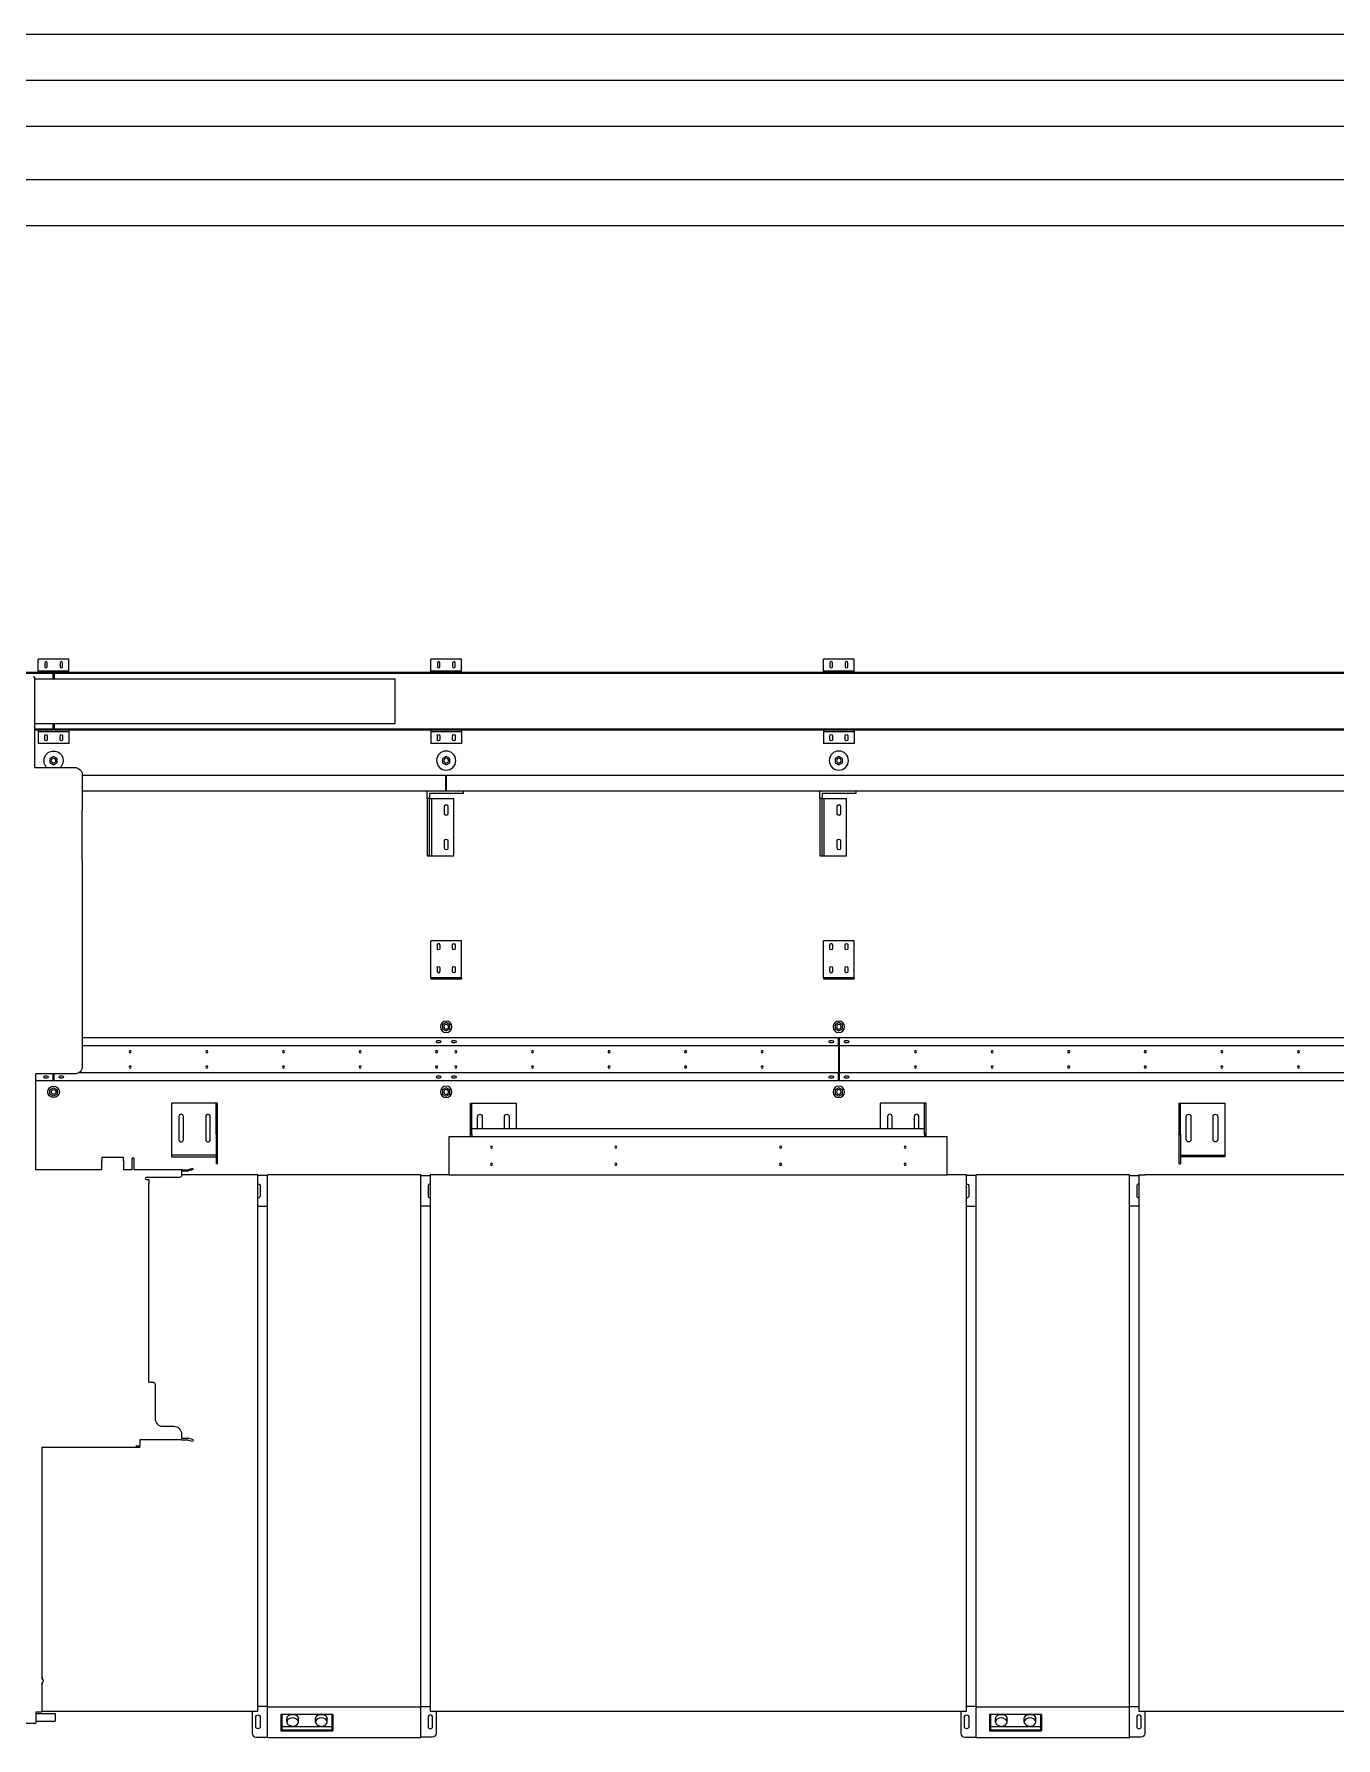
# Model space of a CAD drawing. Header units: inches. Extents: x -26985 to 86262, y -10753 to 149570.
# Drawn here: x 15152 to 18550, y 135209 to 139657 of the extents above; entities that cross this region are included whole.
import ezdxf

# ---------------------------------------------------------------- set-up
doc = ezdxf.new("R2010")
doc.units = ezdxf.units.IN
doc.header["$MEASUREMENT"] = 0
doc.linetypes.add('CENTER2', pattern=[1.125, 0.75, -0.125, 0.125, -0.125])
doc.layers.add('DUCT-回风中心线', color=5, linetype='CENTER2')

msp = doc.modelspace()

# ---------------------------------------------------------------- linework, layer by layer
at = {"color": 0, "linetype": 'Continuous', "lineweight": -3}
for p, q in [((-9688.6, 139656.9), (73931.4, 139656.9)), ((-9568.6, 139416.9), (73931.4, 139416.9)), ((-9568.6, 139276.9), (73931.4, 139276.9))]:
    msp.add_line(p, q, dxfattribs=at)
at = {"color": 1, "linetype": 'Continuous', "lineweight": -3}
for p, q in [((-9568.6, 139536.9), (73931.4, 139536.9)), ((-9568.6, 139156.9), (73931.4, 139156.9))]:
    msp.add_line(p, q, dxfattribs=at)
at = {"color": 0, "linetype": 'Continuous', "lineweight": 0}
for p, q in [((15162.7, 137994.3), (15162.7, 138025.3)), ((15242.7, 138025.3), (15162.7, 138025.3)), ((15242.7, 137994.3), (15242.7, 138025.3)), ((16187.7, 137994.3), (16187.7, 138025.3)), ((16267.7, 138025.3), (16187.7, 138025.3)), ((16267.7, 137994.3), (16267.7, 138025.3)), ((17212.7, 137994.3), (17212.7, 138025.3)), ((17292.7, 138025.3), (17212.7, 138025.3)), ((17292.7, 137994.3), (17292.7, 138025.3)), ((15200.7, 137990.3), (12129.7, 137990.3)), ((12129.7, 137988.3), (15200.7, 137988.3)), ((15162.7, 137990.3), (15162.7, 137994.3)), ((15162.7, 137994.3), (15242.7, 137994.3)), ((15179.5, 138015.3), (15179.5, 138005.3)), ((15186, 138005.3), (15186, 138015.3)), ((15200.7, 137990.3), (15200.7, 137988.3)), ((15204.7, 137990.3), (15200.7, 137990.3)), ((15200.7, 137988.3), (15200.7, 137973.3)), ((18051.2, 137990.3), (15204.7, 137990.3)), ((15204.7, 137990.3), (15204.7, 137988.3)), ((15204.7, 137988.3), (18051.2, 137988.3)), ((15204.7, 137973.3), (15204.7, 137988.3)), ((15219.5, 138015.3), (15219.5, 138005.3)), ((15226, 138005.3), (15226, 138015.3)), ((15242.7, 137990.3), (15242.7, 137994.3)), ((16187.7, 137990.3), (16187.7, 137994.3)), ((16187.7, 137994.3), (16267.7, 137994.3)), ((16204.5, 138015.3), (16204.5, 138005.3)), ((16211, 138005.3), (16211, 138015.3)), ((16244.5, 138015.3), (16244.5, 138005.3)), ((16251, 138005.3), (16251, 138015.3)), ((16267.7, 137990.3), (16267.7, 137994.3)), ((17212.7, 137990.3), (17212.7, 137994.3)), ((17212.7, 137994.3), (17292.7, 137994.3)), ((17229.5, 138015.3), (17229.5, 138005.3)), ((17236, 138005.3), (17236, 138015.3)), ((17269.5, 138015.3), (17269.5, 138005.3)), ((17276, 138005.3), (17276, 138015.3)), ((17292.7, 137990.3), (17292.7, 137994.3)), ((20725.7, 137990.3), (18051.2, 137990.3)), ((18051.2, 137988.3), (20725.7, 137988.3)), ((15153.7, 137978.3), (15149.7, 137978.3)), ((15153.7, 137742.3), (15153.7, 137978.3)), ((15153.7, 137973.3), (16094, 137973.3)), ((16094, 137857.3), (16094, 137973.3)), ((15153.7, 137857.3), (16094, 137857.3)), ((15200.7, 137857.3), (15200.7, 137842.3)), ((15204.7, 137842.3), (15204.7, 137857.3)), ((15200.7, 137842.3), (15153.7, 137842.3)), ((15153.7, 137840.3), (15200.7, 137840.3)), ((15162.7, 137840.3), (15162.7, 137836.3)), ((15162.7, 137836.3), (15242.7, 137836.3)), ((15162.7, 137836.3), (15162.7, 137805.3)), ((15242.7, 137805.3), (15162.7, 137805.3)), ((15179.5, 137815.3), (15179.5, 137825.3)), ((15186, 137825.3), (15186, 137815.3)), ((15200.7, 137842.3), (15200.7, 137840.3)), ((15204.7, 137840.3), (15200.7, 137840.3)), ((15204.7, 137842.3), (15204.7, 137840.3)), ((18051.2, 137842.3), (15204.7, 137842.3)), ((15204.7, 137840.3), (18051.2, 137840.3)), ((15219.5, 137815.3), (15219.5, 137825.3)), ((15226, 137825.3), (15226, 137815.3)), ((15242.7, 137840.3), (15242.7, 137836.3)), ((15242.7, 137836.3), (15242.7, 137805.3)), ((16187.7, 137840.3), (16187.7, 137836.3)), ((16187.7, 137836.3), (16267.7, 137836.3)), ((16187.7, 137836.3), (16187.7, 137805.3)), ((16267.7, 137805.3), (16187.7, 137805.3)), ((16204.5, 137815.3), (16204.5, 137825.3)), ((16211, 137825.3), (16211, 137815.3)), ((16244.5, 137815.3), (16244.5, 137825.3)), ((16251, 137825.3), (16251, 137815.3)), ((16267.7, 137840.3), (16267.7, 137836.3)), ((16267.7, 137836.3), (16267.7, 137805.3)), ((17212.7, 137840.3), (17212.7, 137836.3)), ((17212.7, 137836.3), (17292.7, 137836.3)), ((17212.7, 137836.3), (17212.7, 137805.3)), ((17292.7, 137805.3), (17212.7, 137805.3)), ((17229.5, 137815.3), (17229.5, 137825.3)), ((17236, 137825.3), (17236, 137815.3)), ((17269.5, 137815.3), (17269.5, 137825.3)), ((17276, 137825.3), (17276, 137815.3)), ((17292.7, 137840.3), (17292.7, 137836.3)), ((17292.7, 137836.3), (17292.7, 137805.3)), ((20725.7, 137842.3), (18051.2, 137842.3)), ((18051.2, 137840.3), (20725.7, 137840.3)), ((15202.7, 137771.3), (15193.2, 137765.8)), ((15193.2, 137765.8), (15193.2, 137754.8)), ((15212.2, 137765.8), (15202.7, 137771.3)), ((15212.2, 137754.8), (15212.2, 137765.8)), ((16227.7, 137771.3), (16218.2, 137765.8)), ((16218.2, 137765.8), (16218.2, 137754.8)), ((16237.2, 137765.8), (16227.7, 137771.3)), ((16237.2, 137754.8), (16237.2, 137765.8)), ((17252.7, 137771.3), (17243.2, 137765.8)), ((17243.2, 137765.8), (17243.2, 137754.8)), ((17262.2, 137765.8), (17252.7, 137771.3)), ((17262.2, 137754.8), (17262.2, 137765.8)), ((15153.7, 137742.3), (15257.7, 137742.3)), ((15193.2, 137754.8), (15202.7, 137749.4)), ((15202.7, 137749.4), (15212.2, 137754.8)), ((15277.7, 137722.3), (16226.7, 137722.3)), ((15277.7, 137722.3), (15277.7, 137629.8)), ((16218.2, 137754.8), (16227.7, 137749.4)), ((16226.7, 137681.3), (16226.7, 137722.3)), ((16227.7, 137749.4), (16237.2, 137754.8)), ((16228.7, 137722.3), (18051.2, 137722.3)), ((16228.7, 137681.3), (16228.7, 137722.3)), ((17243.2, 137754.8), (17252.7, 137749.4)), ((17252.7, 137749.4), (17262.2, 137754.8)), ((18051.2, 137722.3), (18676.7, 137722.3)), ((15277.7, 137681.3), (16226.7, 137681.3)), ((16177.7, 137681.3), (16272.7, 137681.3)), ((16177.7, 137661.3), (16177.7, 137681.3)), ((16183.7, 137675.3), (16183.7, 137661.3)), ((16183.7, 137675.3), (16272.7, 137675.3)), ((16228.7, 137681.3), (18051.2, 137681.3)), ((16272.7, 137675.3), (16272.7, 137681.3)), ((17202.7, 137681.3), (17297.7, 137681.3)), ((17202.7, 137661.3), (17202.7, 137681.3)), ((17208.7, 137675.3), (17208.7, 137661.3)), ((17208.7, 137675.3), (17297.7, 137675.3)), ((17297.7, 137675.3), (17297.7, 137681.3)), ((18051.2, 137681.3), (18676.7, 137681.3)), ((15277.7, 137499.8), (15277.7, 137629.8)), ((16183.7, 137661.3), (16177.7, 137661.3)), ((16177.7, 137661.3), (16177.7, 137511.3)), ((16183.7, 137661.3), (16189.7, 137661.3)), ((16183.7, 137511.3), (16183.7, 137661.3)), ((16189.7, 137511.3), (16189.7, 137661.3)), ((16189.7, 137661.3), (16247.7, 137661.3)), ((16223.5, 137621.3), (16223.5, 137641.3)), ((16232, 137641.3), (16232, 137621.3)), ((16247.7, 137511.3), (16247.7, 137661.3)), ((17208.7, 137661.3), (17202.7, 137661.3)), ((17202.7, 137661.3), (17202.7, 137511.3)), ((17208.7, 137661.3), (17214.7, 137661.3)), ((17208.7, 137511.3), (17208.7, 137661.3)), ((17214.7, 137511.3), (17214.7, 137661.3)), ((17214.7, 137661.3), (17272.7, 137661.3)), ((17248.5, 137621.3), (17248.5, 137641.3)), ((17257, 137641.3), (17257, 137621.3)), ((17272.7, 137511.3), (17272.7, 137661.3)), ((16223.5, 137531.3), (16223.5, 137551.3)), ((16232, 137551.3), (16232, 137531.3)), ((17248.5, 137531.3), (17248.5, 137551.3)), ((17257, 137551.3), (17257, 137531.3)), ((15277.7, 137499.8), (15277.7, 136962.3)), ((16177.7, 137511.3), (16183.7, 137511.3)), ((16183.7, 137511.3), (16189.7, 137511.3)), ((16189.7, 137511.3), (16247.7, 137511.3)), ((17202.7, 137511.3), (17208.7, 137511.3)), ((17208.7, 137511.3), (17214.7, 137511.3)), ((17214.7, 137511.3), (17272.7, 137511.3)), ((16267.7, 137289.3), (16187.7, 137289.3)), ((16187.7, 137193.3), (16187.7, 137289.3)), ((16204.5, 137269.3), (16204.5, 137279.3)), ((16211, 137279.3), (16211, 137269.3)), ((16244.5, 137269.3), (16244.5, 137279.3)), ((16251, 137279.3), (16251, 137269.3)), ((16267.7, 137193.3), (16267.7, 137289.3)), ((17292.7, 137289.3), (17212.7, 137289.3)), ((17212.7, 137193.3), (17212.7, 137289.3)), ((17229.5, 137269.3), (17229.5, 137279.3)), ((17236, 137279.3), (17236, 137269.3)), ((17269.5, 137269.3), (17269.5, 137279.3)), ((17276, 137279.3), (17276, 137269.3)), ((17292.7, 137193.3), (17292.7, 137289.3)), ((16267.7, 137193.3), (16187.7, 137193.3)), ((16187.7, 137193.3), (16187.7, 137189.3)), ((16267.7, 137189.3), (16187.7, 137189.3)), ((16204.5, 137209.3), (16204.5, 137219.3)), ((16211, 137219.3), (16211, 137209.3)), ((16244.5, 137209.3), (16244.5, 137219.3)), ((16251, 137219.3), (16251, 137209.3)), ((16267.7, 137193.3), (16267.7, 137189.3)), ((17292.7, 137193.3), (17212.7, 137193.3)), ((17212.7, 137193.3), (17212.7, 137189.3)), ((17292.7, 137189.3), (17212.7, 137189.3)), ((17229.5, 137209.3), (17229.5, 137219.3)), ((17236, 137219.3), (17236, 137209.3)), ((17269.5, 137209.3), (17269.5, 137219.3)), ((17276, 137219.3), (17276, 137209.3)), ((17292.7, 137193.3), (17292.7, 137189.3)), ((16227.7, 137076.3), (16218.2, 137070.8)), ((16218.2, 137070.8), (16218.2, 137059.8)), ((16218.2, 137059.8), (16227.7, 137054.4)), ((16237.2, 137070.8), (16227.7, 137076.3)), ((16227.7, 137054.4), (16237.2, 137059.8)), ((16237.2, 137059.8), (16237.2, 137070.8)), ((17252.7, 137076.3), (17243.2, 137070.8)), ((17243.2, 137070.8), (17243.2, 137059.8)), ((17243.2, 137059.8), (17252.7, 137054.4)), ((17262.2, 137070.8), (17252.7, 137076.3)), ((17252.7, 137054.4), (17262.2, 137059.8)), ((17262.2, 137059.8), (17262.2, 137070.8)), ((17251.7, 137036.3), (15277.7, 137036.3)), ((17251.7, 137015.3), (15277.7, 137015.3)), ((16205.2, 137029.6), (16210.2, 137029.6)), ((16210.2, 137023.1), (16205.2, 137023.1)), ((16245.2, 137029.6), (16250.2, 137029.6)), ((16250.2, 137023.1), (16245.2, 137023.1)), ((17230.2, 137029.6), (17235.2, 137029.6)), ((17235.2, 137023.1), (17230.2, 137023.1)), ((17251.7, 137015.3), (17251.7, 137036.3)), ((17251.7, 137015.3), (17251.7, 136945.3)), ((17253.7, 137036.3), (17253.7, 137015.3)), ((18051.2, 137036.3), (17253.7, 137036.3)), ((17253.7, 137015.3), (17253.7, 136945.3)), ((18051.2, 137015.3), (17253.7, 137015.3)), ((17270.2, 137029.6), (17275.2, 137029.6)), ((17275.2, 137023.1), (17270.2, 137023.1)), ((19701.7, 137036.3), (18051.2, 137036.3)), ((19701.7, 137015.3), (18051.2, 137015.3)), ((15257.7, 136942.3), (15156.7, 136942.3)), ((15201.7, 136924.3), (15156.7, 136924.3)), ((15180.2, 136937.6), (15185.2, 136937.6)), ((15185.2, 136931.1), (15180.2, 136931.1)), ((15201.7, 136924.3), (15201.7, 136942.3)), ((15203.7, 136942.3), (15203.7, 136924.3)), ((17251.7, 136924.3), (15203.7, 136924.3)), ((15220.2, 136937.6), (15225.2, 136937.6)), ((15225.2, 136931.1), (15220.2, 136931.1)), ((17251.7, 136945.3), (15268.3, 136945.3)), ((16205.2, 136937.6), (16210.2, 136937.6)), ((16210.2, 136931.1), (16205.2, 136931.1)), ((16245.2, 136937.6), (16250.2, 136937.6)), ((16250.2, 136931.1), (16245.2, 136931.1)), ((17230.2, 136937.6), (17235.2, 136937.6)), ((17235.2, 136931.1), (17230.2, 136931.1)), ((17251.7, 136924.3), (17251.7, 136945.3)), ((17253.7, 136945.3), (17253.7, 136924.3)), ((18051.2, 136945.3), (17253.7, 136945.3)), ((18051.2, 136924.3), (17253.7, 136924.3)), ((17270.2, 136937.6), (17275.2, 136937.6)), ((17275.2, 136931.1), (17270.2, 136931.1)), ((19701.7, 136945.3), (18051.2, 136945.3)), ((19701.7, 136924.3), (18051.2, 136924.3)), ((15193.2, 136900.8), (15202.7, 136906.3)), ((15193.2, 136889.8), (15193.2, 136900.8)), ((15202.7, 136884.4), (15193.2, 136889.8)), ((15202.7, 136906.3), (15212.2, 136900.8)), ((15212.2, 136889.8), (15202.7, 136884.4)), ((15212.2, 136900.8), (15212.2, 136889.8)), ((16227.7, 136906.3), (16218.2, 136900.8)), ((16218.2, 136900.8), (16218.2, 136889.8)), ((16218.2, 136889.8), (16227.7, 136884.4)), ((16237.2, 136900.8), (16227.7, 136906.3)), ((16227.7, 136884.4), (16237.2, 136889.8)), ((16237.2, 136889.8), (16237.2, 136900.8)), ((17252.7, 136906.3), (17243.2, 136900.8)), ((17243.2, 136900.8), (17243.2, 136889.8)), ((17243.2, 136889.8), (17252.7, 136884.4)), ((17262.2, 136900.8), (17252.7, 136906.3)), ((17252.7, 136884.4), (17262.2, 136889.8)), ((17262.2, 136889.8), (17262.2, 136900.8)), ((15626.7, 136865.8), (15510.7, 136865.8)), ((15510.7, 136865.8), (15510.7, 136729.8)), ((15529.7, 136830.8), (15529.7, 136770.8)), ((15541.7, 136770.8), (15541.7, 136830.8)), ((15599.7, 136830.8), (15599.7, 136770.8)), ((15611.7, 136770.8), (15611.7, 136830.8)), ((15626.7, 136784.8), (15626.7, 136865.8)), ((15630.7, 136865.8), (15626.7, 136865.8)), ((15630.7, 136784.8), (15630.7, 136865.8)), ((16290.7, 136784.8), (16290.7, 136865.8)), ((16290.7, 136865.8), (16294.7, 136865.8)), ((16294.7, 136784.8), (16294.7, 136865.8)), ((16294.7, 136865.8), (16410.7, 136865.8)), ((16309.7, 136799.8), (16309.7, 136830.8)), ((16321.7, 136830.8), (16321.7, 136799.8)), ((16379.7, 136799.8), (16379.7, 136830.8)), ((16391.7, 136830.8), (16391.7, 136799.8)), ((16410.7, 136865.8), (16410.7, 136799.8)), ((17476.7, 136865.8), (17360.7, 136865.8)), ((17360.7, 136865.8), (17360.7, 136799.8)), ((17379.7, 136830.8), (17379.7, 136799.8)), ((17391.7, 136799.8), (17391.7, 136830.8)), ((17449.7, 136830.8), (17449.7, 136799.8)), ((17461.7, 136799.8), (17461.7, 136830.8)), ((17476.7, 136784.8), (17476.7, 136865.8)), ((17480.7, 136865.8), (17476.7, 136865.8)), ((17480.7, 136784.8), (17480.7, 136865.8)), ((18140.7, 136784.8), (18140.7, 136865.8)), ((18140.7, 136865.8), (18144.7, 136865.8)), ((18144.7, 136784.8), (18144.7, 136865.8)), ((18144.7, 136865.8), (18260.7, 136865.8)), ((18159.7, 136770.8), (18159.7, 136830.8)), ((18171.7, 136830.8), (18171.7, 136770.8)), ((18229.7, 136770.8), (18229.7, 136830.8)), ((18241.7, 136830.8), (18241.7, 136770.8)), ((18260.7, 136865.8), (18260.7, 136729.8)), ((15630.7, 136784.8), (15626.7, 136784.8)), ((15626.7, 136784.8), (15626.7, 136707.8)), ((15630.7, 136707.8), (15630.7, 136784.8)), ((16235.7, 136778.8), (17535.7, 136778.8)), ((16235.7, 136678.8), (16235.7, 136778.8)), ((16290.7, 136784.8), (16294.7, 136784.8)), ((16290.7, 136778.8), (16290.7, 136784.8)), ((16294.7, 136799.8), (17476.7, 136799.8)), ((16294.7, 136784.8), (16294.7, 136778.8)), ((17480.7, 136784.8), (17476.7, 136784.8)), ((17476.7, 136784.8), (17476.7, 136778.8)), ((17480.7, 136778.8), (17480.7, 136784.8)), ((17535.7, 136678.8), (17535.7, 136778.8)), ((18140.7, 136784.8), (18144.7, 136784.8)), ((18140.7, 136707.8), (18140.7, 136784.8)), ((18144.7, 136784.8), (18144.7, 136707.8)), ((15328.2, 136692.3), (15156.7, 136692.3)), ((15328.2, 136725.3), (15338.2, 136725.3)), ((15328.2, 136725.3), (15328.2, 136715.3)), ((15328.2, 136692.3), (15328.2, 136715.3)), ((15338.2, 136725.3), (15375.2, 136725.3)), ((15375.2, 136725.3), (15385.2, 136725.3)), ((15385.2, 136715.3), (15385.2, 136725.3)), ((15385.2, 136715.3), (15385.2, 136692.3)), ((15407.8, 136692.3), (15385.2, 136692.3)), ((15411.8, 136722.3), (15407.8, 136722.3)), ((15407.8, 136692.3), (15407.8, 136722.3)), ((15411.8, 136722.3), (15411.8, 136692.3)), ((15536.7, 136692.3), (15411.8, 136692.3)), ((15626.7, 136729.8), (15510.7, 136729.8)), ((15510.7, 136729.8), (15510.7, 136725.8)), ((15510.7, 136725.8), (15626.7, 136725.8)), ((15536.7, 136692.3), (15541.7, 136692.3)), ((15536.7, 136692.3), (15536.7, 136677.3)), ((15541.7, 136692.3), (15551.7, 136692.3)), ((15551.7, 136692.3), (15561.3, 136694.9)), ((15562.4, 136691.1), (15552.7, 136688.5)), ((15561.3, 136694.9), (15566.2, 136696.2)), ((15567.2, 136692.4), (15562.4, 136691.1)), ((15567.2, 136692.4), (15566.2, 136696.2)), ((15630.7, 136707.8), (15626.7, 136707.8)), ((18140.7, 136707.8), (18144.7, 136707.8)), ((18144.7, 136729.8), (18260.7, 136729.8)), ((18260.7, 136725.8), (18144.7, 136725.8)), ((18260.7, 136729.8), (18260.7, 136725.8)), ((15531.7, 136672.3), (15444.7, 136672.3)), ((15444.7, 136666.3), (15447.7, 136666.3)), ((15447.7, 136666.3), (15451.7, 136666.3)), ((15451.7, 136666.3), (15451.7, 136656.3)), ((15451.7, 136137.3), (15451.7, 136656.3)), ((15541.7, 136688.3), (15536.7, 136688.3)), ((15735.7, 136678.8), (15536.7, 136678.8)), ((15551.7, 136688.3), (15541.7, 136688.3)), ((15735.7, 135278.8), (15735.7, 136678.8)), ((15761.2, 136676.8), (15735.7, 136676.8)), ((15742.3, 136648.8), (15742.3, 136624.8)), ((15761.2, 135288.8), (15761.2, 136678.8)), ((16161.2, 136678.8), (15761.2, 136678.8)), ((16161.2, 135288.8), (16161.2, 136678.8)), ((16161.2, 136676.8), (16185.7, 136676.8)), ((16180.2, 136648.8), (16180.2, 136624.8)), ((16185.7, 136678.8), (16185.7, 135278.8)), ((16235.7, 136678.8), (16185.7, 136678.8)), ((16235.7, 136678.8), (17535.7, 136678.8)), ((17585.7, 136678.8), (17535.7, 136678.8)), ((17585.7, 135278.8), (17585.7, 136678.8)), ((17611.2, 136676.8), (17585.7, 136676.8)), ((17592.3, 136648.8), (17592.3, 136624.8)), ((17611.2, 135288.8), (17611.2, 136678.8)), ((18011.2, 136678.8), (17611.2, 136678.8)), ((18011.2, 135288.8), (18011.2, 136678.8)), ((18011.2, 136676.8), (18035.7, 136676.8)), ((18030.2, 136648.8), (18030.2, 136624.8)), ((18035.7, 136678.8), (18035.7, 135278.8)), ((19435.7, 136678.8), (18051.2, 136678.8)), ((15735.7, 136596.8), (15761.2, 136596.8)), ((16185.7, 136596.8), (16161.2, 136596.8)), ((17585.7, 136596.8), (17611.2, 136596.8)), ((18035.7, 136596.8), (18011.2, 136596.8)), ((15451.7, 136137.3), (15462.7, 136137.3)), ((15467.7, 136132.3), (15467.7, 136042.3)), ((15487.7, 136022.3), (15516.7, 136022.3)), ((15427.7, 135987.3), (15427.7, 135971.3)), ((15536.7, 135987.3), (15427.7, 135987.3)), ((15536.7, 136002.3), (15536.7, 135991.3)), ((15536.7, 135991.3), (15541.7, 135991.3)), ((15536.7, 135987.3), (15541.7, 135987.3)), ((15541.7, 135991.3), (15551.7, 135991.3)), ((15541.7, 135987.3), (15551.7, 135987.3)), ((15551.7, 135987.3), (15561.3, 135984.7)), ((15562.4, 135988.6), (15552.7, 135991.2)), ((15561.3, 135984.7), (15566.2, 135983.5)), ((15567.2, 135987.3), (15562.4, 135988.6)), ((15567.2, 135987.3), (15566.2, 135983.5)), ((15417.7, 135967.3), (15171.7, 135967.3)), ((15171.7, 135967.3), (15171.7, 135366.6)), ((15417.7, 135971.3), (15427.7, 135971.3)), ((15427.7, 135967.3), (15417.7, 135967.3)), ((15427.7, 135967.3), (15427.7, 135971.3)), ((15172.9, 135366.6), (15172.9, 135361.8)), ((15174.6, 135360.3), (15174.6, 135361.8)), ((15174.6, 135360.3), (15175.9, 135360.3)), ((15174.6, 135355.3), (15175.9, 135355.3)), ((15174.6, 135353.8), (15174.6, 135355.3)), ((15175.9, 135360.3), (15175.9, 135355.3)), ((15171.7, 135349), (15171.7, 135277.3)), ((15172.9, 135353.8), (15172.9, 135349)), ((15156.7, 135277.3), (15171.7, 135277.3)), ((15156.7, 135277.3), (15156.7, 135247.3)), ((15156.7, 135272.3), (15206.7, 135272.3)), ((15171.7, 135278.8), (15735.7, 135278.8)), ((15206.7, 135272.3), (15206.7, 135252.3)), ((15721.3, 135278.8), (15721.3, 135220.8)), ((15761.2, 135290.8), (15735.7, 135290.8)), ((15761.2, 135208.8), (15761.2, 135288.8)), ((16161.2, 135288.8), (15761.2, 135288.8)), ((15796.2, 135270.1), (15796.2, 135227.7)), ((15931.2, 135270.1), (15796.2, 135270.1)), ((15796.7, 135227.7), (15796.7, 135270.1)), ((15798.7, 135270.1), (15796.7, 135270.1)), ((15798.7, 135270.1), (15798.7, 135227.7)), ((15929.7, 135227.7), (15929.7, 135270.1)), ((15931.7, 135270.1), (15929.7, 135270.1)), ((15931.2, 135227.7), (15931.2, 135270.1)), ((15931.7, 135270.1), (15931.7, 135227.7)), ((16161.2, 135290.8), (16185.7, 135290.8)), ((16161.2, 135208.8), (16161.2, 135288.8)), ((16185.7, 135278.8), (17585.7, 135278.8)), ((16201.2, 135278.8), (16201.2, 135220.8)), ((17571.3, 135278.8), (17571.3, 135220.8)), ((17611.2, 135290.8), (17585.7, 135290.8)), ((17611.2, 135208.8), (17611.2, 135288.8)), ((18011.2, 135288.8), (17611.2, 135288.8)), ((17646.2, 135270.1), (17646.2, 135227.7)), ((17781.2, 135270.1), (17646.2, 135270.1)), ((17646.7, 135227.7), (17646.7, 135270.1)), ((17648.7, 135270.1), (17646.7, 135270.1)), ((17648.7, 135270.1), (17648.7, 135227.7)), ((17779.7, 135227.7), (17779.7, 135270.1)), ((17781.7, 135270.1), (17779.7, 135270.1)), ((17781.2, 135227.7), (17781.2, 135270.1)), ((17781.7, 135270.1), (17781.7, 135227.7)), ((18011.2, 135290.8), (18035.7, 135290.8)), ((18011.2, 135208.8), (18011.2, 135288.8)), ((18035.7, 135278.8), (19435.7, 135278.8)), ((18035.7, 135278.8), (18051.2, 135278.8)), ((18051.2, 135278.8), (18051.2, 135220.8)), ((15076.7, 135247.3), (15156.7, 135247.3)), ((15156.7, 135252.3), (15206.7, 135252.3)), ((15730.3, 135238.8), (15730.3, 135262.8)), ((15742.3, 135262.8), (15742.3, 135238.8)), ((15796.7, 135229.1), (15796.2, 135229.1)), ((15796.2, 135227.7), (15931.2, 135227.7)), ((15798.7, 135227.7), (15796.7, 135227.7)), ((15798.7, 135238.3), (15929.7, 135238.3)), ((15929.7, 135229.1), (15798.7, 135229.1)), ((15811.7, 135250.3), (15811.7, 135259.5)), ((15841.7, 135250.3), (15841.7, 135259.5)), ((15886.7, 135250.3), (15886.7, 135259.5)), ((15916.7, 135250.3), (15916.7, 135259.5)), ((15931.7, 135227.7), (15929.7, 135227.7)), ((16180.2, 135262.8), (16180.2, 135238.8)), ((16192.2, 135238.8), (16192.2, 135262.8)), ((17580.3, 135238.8), (17580.3, 135262.8)), ((17592.3, 135262.8), (17592.3, 135238.8)), ((17646.7, 135229.1), (17646.2, 135229.1)), ((17646.2, 135227.7), (17781.2, 135227.7)), ((17648.7, 135227.7), (17646.7, 135227.7)), ((17648.7, 135238.3), (17779.7, 135238.3)), ((17779.7, 135229.1), (17648.7, 135229.1)), ((17661.7, 135250.3), (17661.7, 135259.5)), ((17691.7, 135250.3), (17691.7, 135259.5)), ((17736.7, 135250.3), (17736.7, 135259.5)), ((17766.7, 135250.3), (17766.7, 135259.5)), ((17781.7, 135227.7), (17779.7, 135227.7)), ((18030.2, 135262.8), (18030.2, 135238.8)), ((18042.2, 135238.8), (18042.2, 135262.8)), ((15731.3, 135210.8), (15761.2, 135210.8)), ((16161.2, 135208.8), (15761.2, 135208.8)), ((16191.2, 135210.8), (16161.2, 135210.8)), ((17581.3, 135210.8), (17611.2, 135210.8)), ((18011.2, 135208.8), (17611.2, 135208.8)), ((18041.2, 135210.8), (18011.2, 135210.8))]:
    msp.add_line(p, q, dxfattribs=at)
for p, q in [((15156.7, 136692.3), (15156.7, 136942.3)), ((15172.9, 135366.6), (15171.7, 135366.6)), ((15172.9, 135361.8), (15172.9, 135366.6)), ((15174.6, 135361.8), (15172.9, 135361.8)), ((15174.6, 135360.3), (15174.6, 135361.8)), ((15174.6, 135353.8), (15174.6, 135355.3)), ((15171.7, 135349), (15172.9, 135349)), ((15172.9, 135349), (15172.9, 135353.8)), ((15172.9, 135353.8), (15174.6, 135353.8))]:
    msp.add_line(p, q)
at = {"color": 0, "linetype": 'Continuous', "lineweight": 0, "extrusion": (1.48872e-34, 8.10423e-19, -1)}
for centre, radius in [((-15202.7, 137760.3), 6), ((-16227.7, 137760.3), 25), ((-16227.7, 137760.3), 6), ((-17252.7, 137760.3), 25), ((-17252.7, 137760.3), 6), ((-16227.7, 137065.3), 15), ((-16227.7, 137065.3), 6), ((-17252.7, 137065.3), 15), ((-17252.7, 137065.3), 6), ((-16227.7, 136895.3), 15), ((-16227.7, 136895.3), 6), ((-17252.7, 136895.3), 15), ((-17252.7, 136895.3), 6), ((-16345.7, 136751.3), 2.6), ((-16670.7, 136751.3), 2.6), ((-17100.7, 136751.3), 2.6), ((-17425.7, 136751.3), 2.6), ((-16345.7, 136706.3), 2.6), ((-16670.7, 136706.3), 2.6), ((-17100.7, 136706.3), 2.6), ((-17425.7, 136706.3), 2.6)]:
    msp.add_circle(centre, radius, dxfattribs=at)
at = {"color": 0, "linetype": 'Continuous', "lineweight": 0, "extrusion": (7.56002e-32, 8.10423e-19, -1)}
for centre in [(-15402.7, 137000.3), (-15602.7, 137000.3), (-15802.7, 137000.3), (-16002.7, 137000.3), (-16202.7, 137000.3), (-16252.7, 137000.3), (-16452.7, 137000.3), (-16652.7, 137000.3), (-16852.7, 137000.3), (-17052.7, 137000.3), (-17452.7, 137000.3), (-17652.7, 137000.3), (-17852.7, 137000.3), (-18052.7, 137000.3), (-18252.7, 137000.3), (-18452.7, 137000.3), (-15402.7, 136960.3), (-15602.7, 136960.3), (-15802.7, 136960.3), (-16002.7, 136960.3), (-16202.7, 136960.3), (-16252.7, 136960.3), (-16452.7, 136960.3), (-16652.7, 136960.3), (-16852.7, 136960.3), (-17052.7, 136960.3), (-17452.7, 136960.3), (-17652.7, 136960.3), (-17852.7, 136960.3), (-18052.7, 136960.3), (-18252.7, 136960.3), (-18452.7, 136960.3)]:
    msp.add_circle(centre, 2.6, dxfattribs=at)
at = {"color": 0, "linetype": 'Continuous', "lineweight": 0}
for radius in [15, 6]:
    msp.add_circle((15202.7, 136895.3), radius, dxfattribs=at)
for centre, radius, start, end in [((15182.7, 138015.3), 3.25, 0, 180), ((15182.7, 138005.3), 3.25, 180, 0), ((15222.7, 138015.3), 3.25, 0, 180), ((15222.7, 138005.3), 3.25, 180, 0), ((16207.7, 138015.3), 3.25, 0, 180), ((16207.7, 138005.3), 3.25, 180, 0), ((16247.7, 138015.3), 3.25, 0, 180), ((16247.7, 138005.3), 3.25, 180, 0), ((17232.7, 138015.3), 3.25, 0, 180), ((17232.7, 138005.3), 3.25, 180, 0), ((17272.7, 138015.3), 3.25, 0, 180), ((17272.7, 138005.3), 3.25, 180, 0), ((16207.7, 137279.3), 3.25, 0, 180), ((17232.7, 137279.3), 3.25, 0, 180), ((16207.7, 137209.3), 3.25, 180, 0), ((17232.7, 137209.3), 3.25, 180, 0), ((15535.7, 136830.8), 6, 0, 180), ((15605.7, 136830.8), 6, 0, 180), ((17385.7, 136830.8), 6, 0, 180), ((17455.7, 136830.8), 6, 0, 180), ((15535.7, 136770.8), 6, 180, 0), ((15605.7, 136770.8), 6, 180, 0), ((15444.7, 136669.3), 3, 90, 270), ((15551.7, 136692.3), 4, 270, 285), ((16186.2, 136648.8), 6, 94.7703, 180), ((18036.2, 136648.8), 6, 94.7703, 180), ((16186.2, 136624.8), 6, 180, 265.2297), ((18036.2, 136624.8), 6, 180, 265.2297), ((15487.7, 136042.3), 20, 180, 270), ((16186.2, 135262.8), 6, 0, 180), ((18036.2, 135262.8), 6, 0, 180), ((16186.2, 135238.8), 6, 180, 0), ((18036.2, 135238.8), 6, 180, 0), ((15731.3, 135220.8), 10, 180, 270), ((17581.3, 135220.8), 10, 180, 270)]:
    msp.add_arc(centre, radius, start, end, dxfattribs=at)
at = {"color": 0, "linetype": 'Continuous', "lineweight": 0, "extrusion": (1.16838e-32, 8.10423e-19, -1)}
for centre, start, end in [((-15182.7, 137825.3), 0, 180), ((-15182.7, 137815.3), 180, 0), ((-15222.7, 137825.3), 0, 180), ((-15222.7, 137815.3), 180, 0), ((-16207.7, 137825.3), 0, 180), ((-16207.7, 137815.3), 180, 0), ((-16247.7, 137825.3), 0, 180), ((-16247.7, 137815.3), 180, 0), ((-17232.7, 137825.3), 0, 180), ((-17232.7, 137815.3), 180, 0), ((-17272.7, 137825.3), 0, 180), ((-17272.7, 137815.3), 180, 0)]:
    msp.add_arc(centre, 3.25, start, end, dxfattribs=at)
at = {"color": 0, "linetype": 'Continuous', "lineweight": 0, "extrusion": (-1.21771e-32, 8.10423e-19, -1)}
msp.add_arc((-15202.7, 137760.3), 25, 313.9455, 226.0545, dxfattribs=at)
at = {"color": 0, "linetype": 'Continuous', "lineweight": 0, "extrusion": (3.05968e-34, 8.10423e-19, -1)}
msp.add_arc((-15257.7, 137722.3), 20, 90, 180, dxfattribs=at)
at = {"color": 0, "linetype": 'Continuous', "lineweight": 0, "extrusion": (1.48872e-34, 8.10423e-19, -1)}
for centre, radius, start, end in [((-16227.7, 137641.3), 4.25, 0, 180), ((-17252.7, 137641.3), 4.25, 0, 180), ((-16227.7, 137621.3), 4.25, 180, 0), ((-17252.7, 137621.3), 4.25, 180, 0), ((-16227.7, 137551.3), 4.25, 0, 180), ((-17252.7, 137551.3), 4.25, 0, 180), ((-16227.7, 137531.3), 4.25, 180, 0), ((-17252.7, 137531.3), 4.25, 180, 0), ((-16207.7, 137269.3), 3.25, 180, 0), ((-16247.7, 137279.3), 3.25, 0, 180), ((-16247.7, 137269.3), 3.25, 180, 0), ((-17232.7, 137269.3), 3.25, 180, 0), ((-17272.7, 137279.3), 3.25, 0, 180), ((-17272.7, 137269.3), 3.25, 180, 0), ((-16207.7, 137219.3), 3.25, 0, 180), ((-16247.7, 137219.3), 3.25, 0, 180), ((-16247.7, 137209.3), 3.25, 180, 0), ((-17232.7, 137219.3), 3.25, 0, 180), ((-17272.7, 137219.3), 3.25, 0, 180), ((-17272.7, 137209.3), 3.25, 180, 0), ((-16315.7, 136830.8), 6, 0, 180), ((-16385.7, 136830.8), 6, 0, 180), ((-18165.7, 136830.8), 6, 0, 180), ((-18235.7, 136830.8), 6, 0, 180), ((-18165.7, 136770.8), 6, 180, 0), ((-18235.7, 136770.8), 6, 180, 0), ((-15531.7, 136677.3), 5, 180, 270), ((-15736.3, 136624.8), 6, 180, 274.7901), ((-17586.3, 136624.8), 6, 180, 274.7901), ((-15462.7, 136132.3), 5, 90, 180), ((-15516.7, 136002.3), 20, 90, 180), ((-15551.7, 135987.3), 4, 90, 105), ((-15736.3, 135262.8), 6, 0, 180), ((-17586.3, 135262.8), 6, 0, 180), ((-15736.3, 135238.8), 6, 180, 0), ((-17586.3, 135238.8), 6, 180, 0), ((-16191.2, 135220.8), 10, 180, 270), ((-18041.2, 135220.8), 10, 180, 270)]:
    msp.add_arc(centre, radius, start, end, dxfattribs=at)
at = {"color": 0, "linetype": 'Continuous', "lineweight": 0, "extrusion": (4.52594e-32, 8.10423e-19, -1)}
for centre, start, end in [((-16205.2, 137026.3), 270, 90), ((-16210.2, 137026.3), 90, 270), ((-16245.2, 137026.3), 270, 90), ((-16250.2, 137026.3), 90, 270), ((-17230.2, 137026.3), 270, 90), ((-17235.2, 137026.3), 90, 270), ((-17270.2, 137026.3), 270, 90), ((-17275.2, 137026.3), 90, 270), ((-15180.2, 136934.3), 270, 90), ((-15185.2, 136934.3), 90, 270), ((-15220.2, 136934.3), 270, 90), ((-15225.2, 136934.3), 90, 270), ((-16205.2, 136934.3), 270, 90), ((-16210.2, 136934.3), 90, 270), ((-16245.2, 136934.3), 270, 90), ((-16250.2, 136934.3), 90, 270), ((-17230.2, 136934.3), 270, 90), ((-17235.2, 136934.3), 90, 270), ((-17270.2, 136934.3), 270, 90), ((-17275.2, 136934.3), 90, 270)]:
    msp.add_arc(centre, 3.25, start, end, dxfattribs=at)
at = {"color": 0, "linetype": 'Continuous', "lineweight": 0, "extrusion": (-9.55479e-33, 8.10423e-19, -1)}
msp.add_arc((-15257.7, 136962.3), 20, 180, 270, dxfattribs=at)
at = {"color": 0, "linetype": 'Continuous', "lineweight": 0, "extrusion": (3.23036e-33, 8.10423e-19, -1)}
for centre in [(-15736.3, 136648.8), (-17586.3, 136648.8)]:
    msp.add_arc(centre, 6, 85.2099, 180, dxfattribs=at)
at = {"color": 0, "linetype": 'Continuous', "lineweight": 0, "extrusion": (-6.43316e-32, 5.4671e-17, -1)}
for centre in [(15826.7, 135259.5), (15901.7, 135259.5), (17676.7, 135259.5), (17751.7, 135259.5)]:
    msp.add_ellipse(centre, major_axis=(-15, 0), ratio=0.707107, start_param=0, end_param=3.141593, dxfattribs=at)
at = {"color": 0, "linetype": 'Continuous', "lineweight": 0, "extrusion": (3.59384e-32, 5.4671e-17, -1)}
for centre in [(15826.7, 135250.3), (15901.7, 135250.3), (17676.7, 135250.3), (17751.7, 135250.3)]:
    msp.add_ellipse(centre, major_axis=(15, 0), ratio=0.707107, start_param=-3.141592653589794, end_param=3.141592653589792, dxfattribs=at)
at = {"layer": 'DUCT-回风中心线', "color": 0, "linetype": 'Continuous', "lineweight": -3}
for p, q in [((18035.7, 136678.8), (18051.2, 136678.8)), ((18035.7, 136676.8), (18035.7, 136678.8))]:
    msp.add_line(p, q, dxfattribs=at)

doc.saveas('drawing.dxf')
